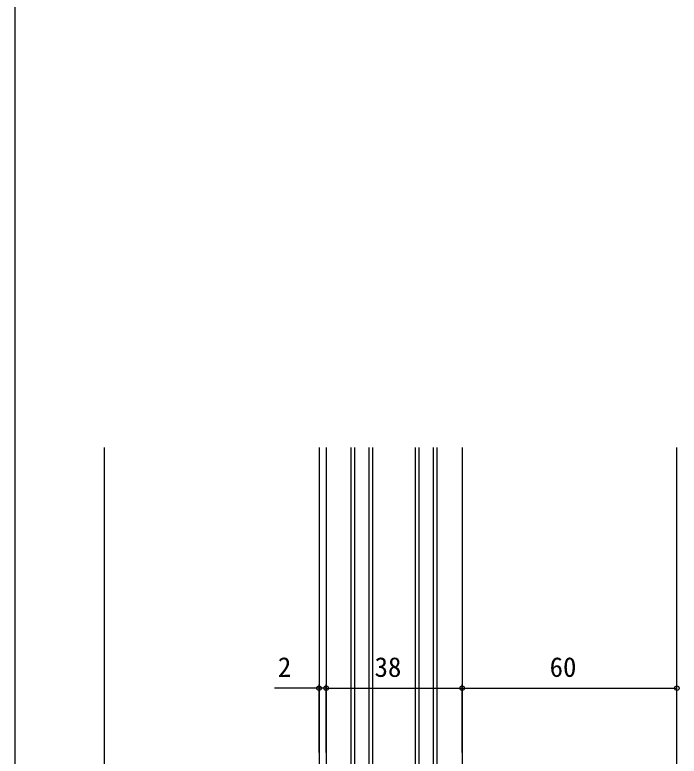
# Model space of a CAD drawing. Units: millimetres, scale not verified. Extents: x -960 to 961, y -419 to 416.
# Drawn here: x -959.4 to -773.8, y -229.8 to -22.7 of the extents above; entities that cross this region are included whole.
import ezdxf
from ezdxf.enums import TextEntityAlignment as Align

# ---------------------------------------------------------------- set-up
doc = ezdxf.new("R2010")
doc.units = ezdxf.units.MM
doc.header["$LTSCALE"] = 2
for name, color, linetype in [('0-4_YKK_12', 2, 'Continuous'), ('0-7_YKK_D', 6, 'Continuous'), ('0-8_YKK_ZWAK', 7, 'Continuous')]:
    doc.layers.add(name, color=color, linetype=linetype)
doc.styles.add('ＭＳ ゴシック', font='')
doc.styles.get('ＭＳ ゴシック').set_extended_font_data('MS Gothic')

msp = doc.modelspace()

# ---------------------------------------------------------------- linework, layer by layer
at = {"layer": '0-4_YKK_12'}
for p, q in [((-874.397, -143.6), (-874.397, -271.1)), ((-872.397, -143.6), (-872.397, -271.1)), ((-865.397, -283.8), (-865.397, -143.6)), ((-864.397, -282.8), (-864.397, -143.6)), ((-860.397, -282.8), (-860.397, -143.6)), ((-859.397, -283.8), (-859.397, -143.6)), ((-847.397, -283.8), (-847.397, -143.6)), ((-846.397, -282.8), (-846.397, -143.6)), ((-842.397, -282.8), (-842.397, -143.6)), ((-841.397, -283.8), (-841.397, -143.6)), ((-834.397, -143.6), (-834.401, -236.1)), ((-774.397, -258.6), (-774.397, -143.6))]:
    msp.add_line(p, q, dxfattribs=at)
at = {"layer": '0-7_YKK_D'}
for p, q in [((-934.397, -143.6), (-934.397, -293.8)), ((-874.397, -210.8), (-886.844, -210.8)), ((-874.397, -228.8), (-874.397, -209.8)), ((-872.397, -210.8), (-874.397, -210.8)), ((-872.397, -228.8), (-872.397, -209.8)), ((-872.397, -228.8), (-872.397, -209.8)), ((-872.397, -210.8), (-869.847, -210.8)), ((-872.397, -210.8), (-834.397, -210.8)), ((-834.397, -228.8), (-834.397, -209.8)), ((-834.397, -228.8), (-834.397, -209.8)), ((-834.397, -210.8), (-774.397, -210.8)), ((-774.397, -228.8), (-774.397, -209.8))]:
    msp.add_line(p, q, dxfattribs=at)
for centre in [(-874.397, -210.8), (-872.397, -210.8), (-872.397, -210.8), (-834.397, -210.8), (-834.397, -210.8), (-774.397, -210.8)]:
    msp.add_circle(centre, 0.637, dxfattribs=at)
at = {"layer": '0-8_YKK_ZWAK'}
msp.add_line((-959.4, 381.4), (-959.4, -418.6), dxfattribs=at)

# ---------------------------------------------------------------- texts
at = {"layer": '0-7_YKK_D', "style": 'ＭＳ ゴシック'}
for s, p in [('2', (-885.898, -209.3)), ('38', (-858.873, -209.3)), ('60', (-809.958, -209.3))]:
    msp.add_text(s, height=5.499, dxfattribs=at).set_placement(p, align=Align.BOTTOM_LEFT)

doc.saveas('drawing.dxf')
